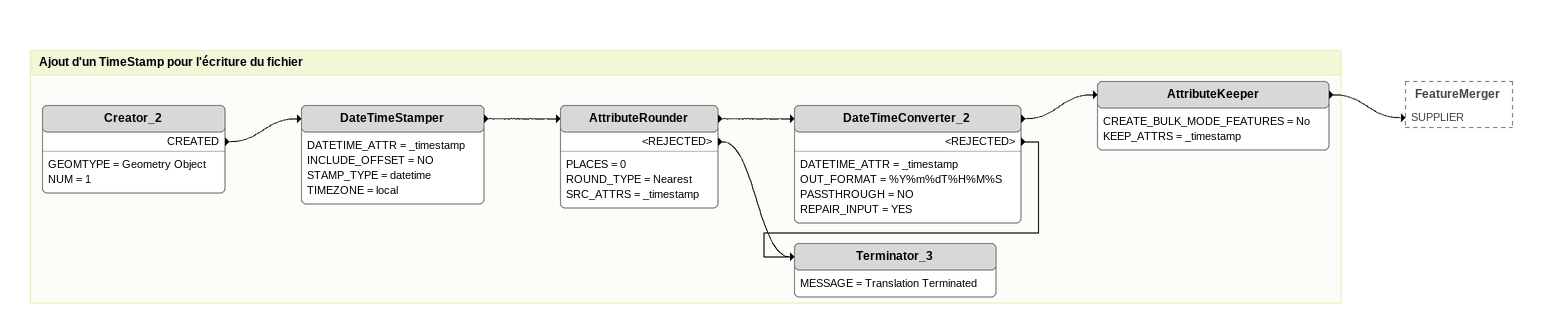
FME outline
Bookmark: Ajout d'un TimeStamp pour l'écriture du fichier
Creator_2
    GEOMTYPE = Geometry Object
    NUM = 1
    CREATED -> DateTimeStamper
DateTimeStamper
    DATETIME_ATTR = _timestamp
    INCLUDE_OFFSET = NO
    STAMP_TYPE = datetime
    TIMEZONE = local
    -> AttributeRounder
AttributeRounder
    PLACES = 0
    ROUND_TYPE = Nearest
    SRC_ATTRS = _timestamp
    -> DateTimeConverter_2
    <REJECTED> -> Terminator_3
DateTimeConverter_2
    DATETIME_ATTR = _timestamp
    OUT_FORMAT = %Y%m%dT%H%M%S
    PASSTHROUGH = NO
    REPAIR_INPUT = YES
    -> AttributeKeeper
    <REJECTED> -> Terminator_3
AttributeKeeper
    CREATE_BULK_MODE_FEATURES = No
    KEEP_ATTRS = _timestamp
    -> FeatureMerger [SUPPLIER]
Terminator_3
    MESSAGE = Translation Terminated
